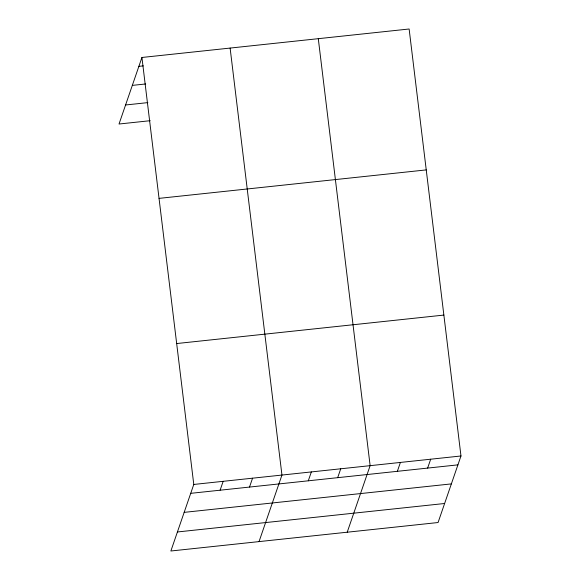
<?xml version="1.0" encoding="UTF-8"?>
<svg xmlns="http://www.w3.org/2000/svg" width="580" height="580" viewBox="0 0 580 580"><rect width="100%" height="100%" fill="white"/><g stroke="black" fill="none" stroke-linecap="round" stroke-linejoin="round"><path stroke-width="0.87" d="M141.933 57.471L193.778 484.452L170.868 551L438.067 522.529L460.977 455.982L409.132 29L141.933 57.471L119.023 124.019L150.198 120.698M220.11 490.201L223.169 481.32M249.501 487.07L252.561 478.188M259.043 541.604L281.952 475.056L230.115 48.075M308.292 480.805L311.344 471.924M337.683 477.673L340.736 468.792M347.217 532.208L370.134 465.66L318.289 38.679M397.358 471.315L400.41 462.434M427.634 468.089L430.693 459.208M138.874 66.352L143.332 65.881M132.327 85.383L145.681 83.962M125.577 104.987L147.842 102.616M159.043 198.374L426.242 169.904M176.668 343.548L443.867 315.078M193.778 484.452L460.977 455.982M190.719 493.334L457.917 464.863M184.172 512.365L451.37 483.894M177.415 531.969L444.613 503.498"/></g></svg>
